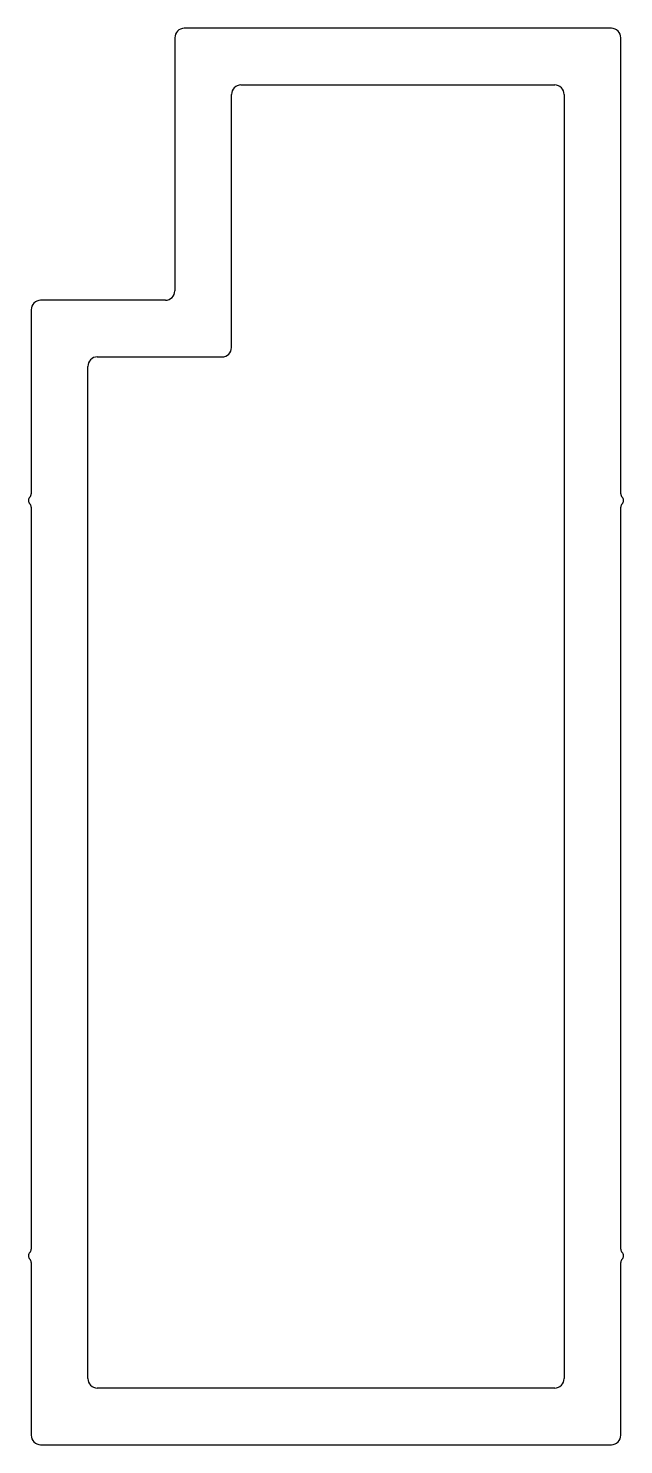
# Model space of a CAD drawing. Extents: x 2213.4 to 2244.9, y 1998.3 to 2073.3.
import ezdxf

# ---------------------------------------------------------------- set-up
doc = ezdxf.new("R2010")
doc.units = 0
doc.layers.get('0').update_dxf_attribs({"linetype": 'CONTINUOUS'})

msp = doc.modelspace()

# ---------------------------------------------------------------- linework, layer by layer
for p, q in [((2244.213, 2073.339), (2221.613, 2073.339)), ((2221.113, 2072.839), (2221.113, 2059.439)), ((2244.713, 2048.696), (2244.713, 2072.839)), ((2224.613, 2070.339), (2241.213, 2070.339)), ((2224.113, 2056.439), (2224.113, 2069.839)), ((2241.713, 2069.839), (2241.713, 2001.839)), ((2220.613, 2058.939), (2214.013, 2058.939)), ((2213.513, 2058.439), (2213.513, 2048.696)), ((2217.013, 2055.939), (2223.613, 2055.939)), ((2216.513, 2001.839), (2216.513, 2055.439)), ((2213.513, 2047.982), (2213.513, 2008.696)), ((2244.713, 2008.696), (2244.713, 2047.982)), ((2213.513, 2007.982), (2213.513, 1998.839)), ((2244.713, 1998.839), (2244.713, 2007.982)), ((2241.213, 2001.339), (2217.013, 2001.339)), ((2214.013, 1998.339), (2244.213, 1998.339))]:
    msp.add_line(p, q)
for centre, radius, start, end in [((2221.613, 2072.839), 0.5, 90, 180), ((2244.213, 2072.839), 0.5, 0, 90), ((2224.613, 2069.839), 0.5, 90, 180), ((2241.213, 2069.839), 0.5, 0, 90), ((2214.013, 2058.439), 0.5, 90, 180), ((2220.613, 2059.439), 0.5, 270, 0), ((2217.013, 2055.439), 0.5, 90, 180), ((2223.613, 2056.439), 0.5, 270, 0), ((2213.613, 2048.339), 0.25, 134.427, 225.573), ((2213.263, 2048.696), 0.25, 314.427, 0), ((2244.963, 2048.696), 0.25, 180, 225.573), ((2244.613, 2048.339), 0.25, 314.427, 45.573), ((2213.263, 2047.982), 0.25, 0, 45.573), ((2244.963, 2047.982), 0.25, 134.427, 180), ((2213.613, 2008.339), 0.25, 134.427, 225.573), ((2213.263, 2008.696), 0.25, 314.427, 360), ((2244.963, 2008.696), 0.25, 180, 225.573), ((2244.613, 2008.339), 0.25, 314.427, 45.573), ((2213.263, 2007.982), 0.25, 0, 45.573), ((2244.963, 2007.982), 0.25, 134.427, 180), ((2217.013, 2001.839), 0.5, 180, 270), ((2241.213, 2001.839), 0.5, 270, 0), ((2214.013, 1998.839), 0.5, 180, 270), ((2244.213, 1998.839), 0.5, 270, 0)]:
    msp.add_arc(centre, radius, start, end)

doc.saveas('drawing.dxf')
